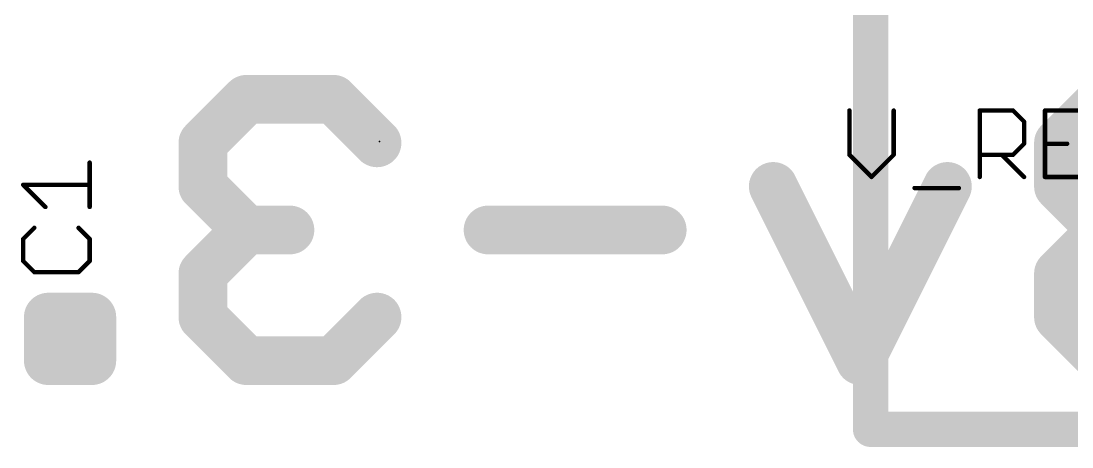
# Model space of a CAD drawing. Extents: x -128 to 56, y -3 to 18.
# Drawn here: x 26.14 to 32.17, y 5.87 to 8.31 of the extents above; entities that cross this region are included whole.
import ezdxf

# ---------------------------------------------------------------- set-up
doc = ezdxf.new("R2010")
doc.units = 0
for name, color, linetype in [('21', 53, 'CONTINUOUS'), ('22', 53, 'CONTINUOUS'), ('23', 53, 'CONTINUOUS'), ('25', 253, 'CONTINUOUS'), ('27', 253, 'CONTINUOUS')]:
    doc.layers.add(name, color=color, linetype=linetype)

msp = doc.modelspace()

# ---------------------------------------------------------------- linework, layer by layer
at = {"layer": '21', "const_width": 0.2032}
for points in [[(31.0134, 5.969), (31.0134, 9.271)], [(37.5666, 5.969), (31.0134, 5.969)]]:
    msp.add_lwpolyline(points, dxfattribs=at)
at = {"layer": '21', "const_width": 0.1016}
for points in [[(31.0134, 6.0198, 1), (31.0134, 5.9182)], [(30.9626, 5.969, 1), (31.0642, 5.969)]]:
    msp.add_lwpolyline(points, format="xyb", dxfattribs=at)
at = {"layer": '22', "const_width": 0.2794}
for points in [[(27.4302, 7.8626), (27.1802, 7.6126)], [(27.9301, 7.8626), (27.4302, 7.8626)], [(28.1801, 7.6126), (27.9301, 7.8626)], [(32.3416, 7.8626), (32.0916, 7.6126)], [(27.1802, 7.6126), (27.1802, 7.3626)], [(32.0916, 7.6126), (32.0916, 7.3626)], [(27.1802, 7.3626), (27.4302, 7.1126)], [(30.9545, 6.3627), (30.4545, 7.3626)], [(31.4544, 7.3626), (30.9545, 6.3627)], [(32.0916, 7.3626), (32.3416, 7.1126)], [(27.4302, 7.1126), (27.1802, 6.8627)], [(27.4302, 7.1126), (27.6801, 7.1126)], [(29.8173, 7.1126), (28.8173, 7.1126)], [(32.3416, 7.1126), (32.0916, 6.8627)], [(27.1802, 6.8627), (27.1802, 6.6127)], [(32.0916, 6.8627), (32.0916, 6.6127)], [(26.5429, 6.6127), (26.293, 6.6127)], [(26.293, 6.6127), (26.293, 6.3627)], [(26.5429, 6.3627), (26.5429, 6.6127)], [(27.1802, 6.6127), (27.4302, 6.3627)], [(27.9301, 6.3627), (28.1801, 6.6127)], [(32.0916, 6.6127), (32.3416, 6.3627)], [(26.293, 6.3627), (26.5429, 6.3627)], [(27.4302, 6.3627), (27.9301, 6.3627)]]:
    msp.add_lwpolyline(points, dxfattribs=at)
at = {"layer": '22', "const_width": 0.1397}
for points in [[(27.4302, 7.9324, 1), (27.4302, 7.7927)], [(27.4795, 7.8132, 1), (27.3808, 7.912)], [(27.9795, 7.912, 1), (27.8807, 7.8132)], [(27.9301, 7.7927, 1), (27.9301, 7.9324)], [(27.25, 7.6126, 1), (27.1103, 7.6126)], [(27.1308, 7.662, 1), (27.2296, 7.5632)], [(28.1307, 7.5632, 1), (28.2295, 7.662)], [(32.1615, 7.6126, 1), (32.0218, 7.6126)], [(32.0423, 7.662, 1), (32.141, 7.5632)], [(27.2296, 7.412, 1), (27.1308, 7.3132)], [(30.517, 7.3939, 1), (30.392, 7.3314)], [(31.5169, 7.3314, 1), (31.3919, 7.3939)], [(32.141, 7.412, 1), (32.0423, 7.3132)], [(27.1103, 7.3626, 1), (27.25, 7.3626)], [(32.0218, 7.3626, 1), (32.1615, 7.3626)], [(27.4302, 7.1825, 1), (27.4302, 7.0428)], [(27.4795, 7.0632, 1), (27.3808, 7.162)], [(27.6801, 7.0428, 1), (27.6801, 7.1825)], [(28.8173, 7.1825, 1), (28.8173, 7.0428)], [(29.8173, 7.0428, 1), (29.8173, 7.1825)], [(27.3808, 7.0632, 1), (27.4795, 7.162)], [(27.25, 6.8627, 1), (27.1103, 6.8627)], [(32.1615, 6.8627, 1), (32.0218, 6.8627)], [(27.1308, 6.9121, 1), (27.2296, 6.8133)], [(32.0423, 6.9121, 1), (32.141, 6.8133)], [(26.3628, 6.6127, 1), (26.2231, 6.6127)], [(26.293, 6.6825, 1), (26.293, 6.5428)], [(26.6128, 6.6127, 1), (26.4731, 6.6127)], [(26.5429, 6.5428, 1), (26.5429, 6.6825)], [(27.2296, 6.6621, 1), (27.1308, 6.5633)], [(28.2295, 6.5633, 1), (28.1307, 6.6621)], [(32.141, 6.6621, 1), (32.0423, 6.5633)], [(27.1103, 6.6127, 1), (27.25, 6.6127)], [(32.0218, 6.6127, 1), (32.1615, 6.6127)], [(26.293, 6.4325, 1), (26.293, 6.2929)], [(26.5429, 6.2929, 1), (26.5429, 6.4325)], [(27.4302, 6.4325, 1), (27.4302, 6.2929)], [(27.3808, 6.3133, 1), (27.4795, 6.4121)], [(27.8807, 6.4121, 1), (27.9795, 6.3133)], [(27.9301, 6.2929, 1), (27.9301, 6.4325)], [(30.892, 6.3939, 1), (31.0169, 6.3315)], [(30.892, 6.3315, 1), (31.0169, 6.3939)], [(26.2231, 6.3627, 1), (26.3628, 6.3627)], [(26.4731, 6.3627, 1), (26.6128, 6.3627)]]:
    msp.add_lwpolyline(points, format="xyb", dxfattribs=at)
at = {"layer": '23'}
msp.add_point((28.194, 7.62), dxfattribs=at)
at = {"layer": '25', "const_width": 0.0127}
for points in [[(26.5367, 7.4991, 1), (26.5239, 7.4991)], [(26.1535, 7.3765, 1), (26.1445, 7.3675)], [(26.149, 7.3784, 1), (26.149, 7.3657)], [(26.5303, 7.3657, 1), (26.5303, 7.3784)], [(26.2716, 7.2404, 1), (26.2806, 7.2494)], [(26.5239, 7.2449, 1), (26.5367, 7.2449)], [(26.217, 7.1204, 1), (26.208, 7.1294)], [(26.4712, 7.1294, 1), (26.4623, 7.1204)], [(26.1553, 7.0614, 1), (26.1426, 7.0614)], [(26.1445, 7.0659, 1), (26.1535, 7.0569)], [(26.5367, 7.0614, 1), (26.5239, 7.0614)], [(26.5258, 7.0569, 1), (26.5348, 7.0659)], [(26.1535, 6.9387, 1), (26.1445, 6.9298)], [(26.1426, 6.9343, 1), (26.1553, 6.9343)], [(26.5239, 6.9343, 1), (26.5367, 6.9343)], [(26.5348, 6.9298, 1), (26.5258, 6.9387)], [(26.2125, 6.8771, 1), (26.2125, 6.8643)], [(26.208, 6.8662, 1), (26.217, 6.8752)], [(26.4623, 6.8752, 1), (26.4712, 6.8662)], [(26.4667, 6.8643, 1), (26.4667, 6.8771)]]:
    msp.add_lwpolyline(points, format="xyb", dxfattribs=at)
at = {"layer": '25', "const_width": 0.0254}
for points in [[(26.5303, 7.2449), (26.5303, 7.4991)], [(26.2761, 7.2449), (26.149, 7.372)], [(26.149, 7.372), (26.5303, 7.372)], [(26.2125, 7.1249), (26.149, 7.0614)], [(26.5303, 7.0614), (26.4667, 7.1249)], [(26.149, 7.0614), (26.149, 6.9343)], [(26.5303, 6.9343), (26.5303, 7.0614)], [(26.149, 6.9343), (26.2125, 6.8707)], [(26.4667, 6.8707), (26.5303, 6.9343)], [(26.2125, 6.8707), (26.4667, 6.8707)]]:
    msp.add_lwpolyline(points, dxfattribs=at)
at = {"layer": '27', "const_width": 0.0254}
for points in [[(30.8917, 7.7981), (30.8917, 7.5439)], [(31.1459, 7.5439), (31.1459, 7.7981)], [(31.6401, 7.4168), (31.6401, 7.7981)], [(31.6401, 7.7981), (31.8308, 7.7981)], [(31.8308, 7.7981), (31.8943, 7.7346)], [(32.2685, 7.7981), (32.0143, 7.7981)], [(32.0143, 7.7981), (32.0143, 7.4168)], [(31.8943, 7.7346), (31.8943, 7.6075)], [(31.8943, 7.6075), (31.8308, 7.5439)], [(32.0143, 7.6075), (32.1414, 7.6075)], [(30.8917, 7.5439), (31.0188, 7.4168)], [(31.0188, 7.4168), (31.1459, 7.5439)], [(31.8308, 7.5439), (31.6401, 7.5439)], [(31.7672, 7.5439), (31.8943, 7.4168)], [(32.0143, 7.4168), (32.2685, 7.4168)], [(31.2659, 7.3532), (31.5201, 7.3532)]]:
    msp.add_lwpolyline(points, dxfattribs=at)
at = {"layer": '27', "const_width": 0.0127}
for points in [[(30.8981, 7.7981, 1), (30.8854, 7.7981)], [(31.1523, 7.7981, 1), (31.1396, 7.7981)], [(31.6465, 7.7981, 1), (31.6338, 7.7981)], [(31.6401, 7.8045, 1), (31.6401, 7.7918)], [(31.8353, 7.8026, 1), (31.8263, 7.7936)], [(31.8308, 7.7918, 1), (31.8308, 7.8045)], [(32.0143, 7.8045, 1), (32.0143, 7.7918)], [(32.0207, 7.7981, 1), (32.008, 7.7981)], [(31.9007, 7.7346, 1), (31.888, 7.7346)], [(31.8898, 7.7301, 1), (31.8988, 7.7391)], [(31.888, 7.6075, 1), (31.9007, 7.6075)], [(31.8988, 7.603, 1), (31.8898, 7.612)], [(32.0143, 7.6138, 1), (32.0143, 7.6011)], [(32.1414, 7.6011, 1), (32.1414, 7.6138)], [(30.8962, 7.5484, 1), (30.8872, 7.5394)], [(30.8854, 7.5439, 1), (30.8981, 7.5439)], [(31.1396, 7.5439, 1), (31.1523, 7.5439)], [(31.1504, 7.5394, 1), (31.1414, 7.5484)], [(31.6401, 7.5503, 1), (31.6401, 7.5376)], [(31.7717, 7.5484, 1), (31.7627, 7.5394)], [(31.8263, 7.5484, 1), (31.8353, 7.5394)], [(31.8308, 7.5376, 1), (31.8308, 7.5503)], [(31.0143, 7.4213, 1), (31.0233, 7.4123)], [(31.0143, 7.4123, 1), (31.0233, 7.4213)], [(31.6338, 7.4168, 1), (31.6465, 7.4168)], [(31.8898, 7.4123, 1), (31.8988, 7.4213)], [(32.0143, 7.4232, 1), (32.0143, 7.4104)], [(32.008, 7.4168, 1), (32.0207, 7.4168)], [(31.2659, 7.3596, 1), (31.2659, 7.3469)], [(31.5201, 7.3469, 1), (31.5201, 7.3596)]]:
    msp.add_lwpolyline(points, format="xyb", dxfattribs=at)

doc.saveas('drawing.dxf')
